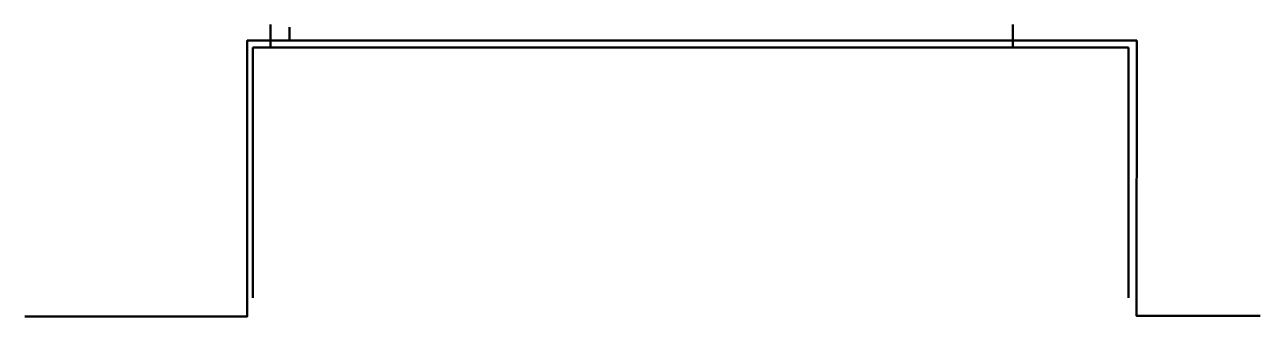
# Model space of a CAD drawing. Header units: millimetres. Extents: x -342894 to 539294, y -36007 to 135936.
# Drawn here: x 201729 to 255702, y 61918 to 74686 of the extents above; entities that cross this region are included whole.
import ezdxf

# ---------------------------------------------------------------- set-up
doc = ezdxf.new("R2010")
doc.units = ezdxf.units.MM
doc.layers.add('_ЭС_Трасса', color=6, linetype='Проводка в лотке', lineweight=50)
doc.layers.add('_ЭС_Трасса_СПЗ', color=1, linetype='Проводка в лотке', lineweight=50)
doc.linetypes.add('LOTOKSPZ', pattern='A,1.5,-12,[1,лоток спз1.shx,S=1,R=179.996451,X=0,Y=0.000836],-12,1.5', length=27)
doc.linetypes.add('Проводка в лотке', pattern='A,5,[130,ltypeshp.shx,S=1,R=0,X=0,Y=0],1.5,[130,ltypeshp.shx,S=1.5,R=90,X=0,Y=-1],1,[130,ltypeshp.shx,S=1,R=0,X=0.5,Y=0],5', length=12.5)

msp = doc.modelspace()

# ---------------------------------------------------------------- linework, layer by layer
at = {"layer": '_ЭС_Трасса', "ltscale": 40}
for points in [[(213290, 73991), (213290, 74576)], [(250304, 73991), (211450, 73991), (211450, 73117)], [(250304, 73991), (250302, 61938), (255702, 61938)], [(211450, 73117), (211450, 61918), (201729, 61918)]]:
    msp.add_lwpolyline(points, dxfattribs=at)
at = {"layer": '_ЭС_Трасса_СПЗ', "linetype": 'LOTOKSPZ', "ltscale": 40}
for points in [[(212463, 73682), (212463, 74686)], [(244887, 73682), (244887, 74686)], [(249952, 73682), (211700, 73682)], [(211700, 73682), (211700, 62733)], [(249952, 73682), (249952, 62733)]]:
    msp.add_lwpolyline(points, dxfattribs=at)

doc.saveas('drawing.dxf')
